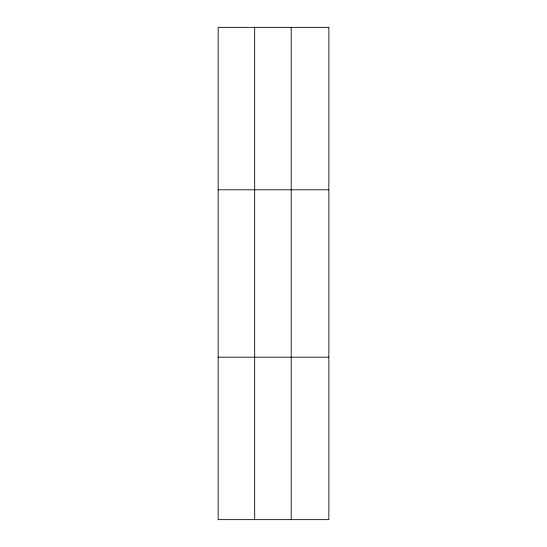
<?xml version="1.0" encoding="UTF-8"?>
<svg xmlns="http://www.w3.org/2000/svg" width="547" height="547" viewBox="0 0 547 547"><rect width="100%" height="100%" fill="white"/><g stroke="black" fill="none" stroke-linecap="round" stroke-linejoin="round"><path stroke-width="0.82" d="M254.676 27.35L254.676 519.65M291.216 27.35L291.216 519.65M218.144 189.809L328.856 189.809M218.144 357.191L328.856 357.191M328.856 27.35L218.144 27.35L218.144 519.65L328.856 519.65L328.856 27.35"/></g></svg>
